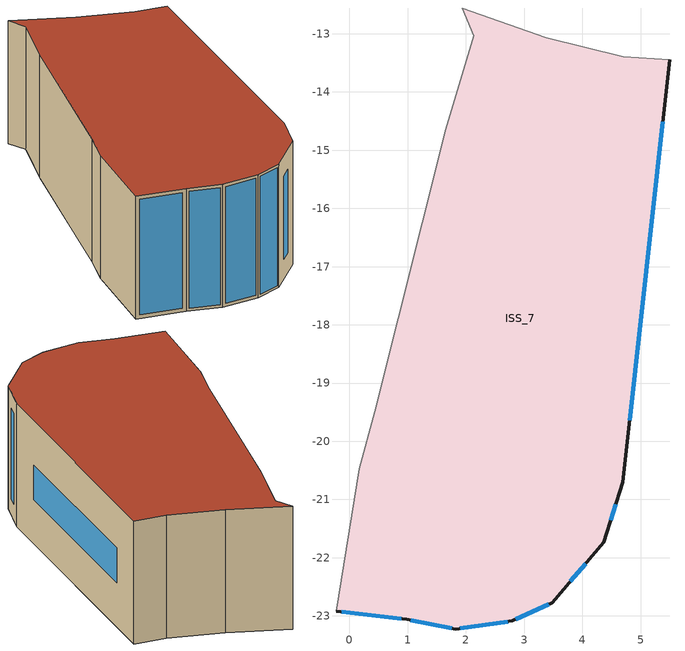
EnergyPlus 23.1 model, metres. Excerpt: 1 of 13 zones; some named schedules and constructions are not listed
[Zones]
ISS_7
 floor outside (90.1-2019 Nonresidential CZ 0 Exterior Floor (Mass)): -0.22,-22.92 0.16,-20.47 0.44,-19.49 1.65,-14.64 2.13,-13.04 1.93,-12.56 3.38,-13.07 4.71,-13.4 5.5,-13.44 4.7,-20.71 4.37,-21.73 3.48,-22.77 2.8,-23.09 1.83,-23.22 0.98,-23.06 z9
 wall outside (90.1-2019 Nonresidential CZ 0 Exterior Wall (Mass)): -0.22,-22.92 0.98,-23.06 1.83,-23.22 2.8,-23.09 3.48,-22.77 4.37,-21.73 4.7,-20.71 5.5,-13.44 z9:12
 wall to ISS_0 (Interior Partition (Mass)_FLIPPED): 5.5,-13.44 4.71,-13.4 3.38,-13.07 1.93,-12.56 2.13,-13.04 1.65,-14.64 0.44,-19.49 z9:12
 wall to ISS_11 (Interior Partition (Mass)): 0.44,-19.49 0.16,-20.47 -0.22,-22.92 z9:12
 window (90.1-2019 Nonresidential CZ 0 Glazing (Operable)): -0.13,-22.93 0.89,-23.05 z9.09:11.91; 1.05,-23.07 1.76,-23.21 z9.07:11.93; 1.9,-23.21 2.72,-23.1 z9.08:11.92; 2.85,-23.06 3.43,-22.8 z9.06:11.94; 3.8,-22.41 4.06,-22.1 z9.48:11.52; 4.49,-21.36 4.58,-21.08 z9.39:11.61; 4.81,-19.64 5.38,-14.51 z10.07:10.93
 roof outside (90.1-2019 Nonresidential CZ 0 Exterior Roof (Mass)): -0.22,-22.92 0.98,-23.06 1.83,-23.22 2.8,-23.09 3.48,-22.77 4.37,-21.73 4.7,-20.71 5.5,-13.44 4.71,-13.4 3.38,-13.07 1.93,-12.56 2.13,-13.04 1.65,-14.64 0.44,-19.49 0.16,-20.47 z12
[Schedule:Week:Daily]
CoolAvail_ISS_10_46: 112c67cb-92bf-435b-ae7b-1489d35ec978, 604badd7-400e-43fb-bd32-c34a42cb7ecd, 403f3a57-031d-411d-a35e-dd83f031fb06, 9fe8c835-75a3-47c4-8fd8-73a2e7829854, 1bd8f6d5-efdc-47d3-8767-3f77d1b1a966, c5cf582d-59e6-4231-a916-9f151ef5aff2, c0f120cf-fb1f-410e-a31c-d27ab80a34c5, 112c67cb-92bf-435b-ae7b-1489d35ec978, 112c67cb-92bf-435b-ae7b-1489d35ec978, 112c67cb-92bf-435b-ae7b-1489d35ec978, 112c67cb-92bf-435b-ae7b-1489d35ec978, 112c67cb-92bf-435b-ae7b-1489d35ec978
CoolAvail_ISS_10_47: 1b55bb03-ed1a-46cd-a726-b8643300a78f, ac87f1b8-a690-45cb-baaa-ac4409d26367, 6f1bff23-3d9b-4e3a-b3b2-22b0721e3ef4, f8be8b45-04d6-4e99-9c00-b5c0ca24a190, e5bc79c3-6e81-44bb-bf70-967e13f0bdad, 3218934a-0097-4794-a98d-c844a32a225b, fb536831-2a13-453a-abd2-06d308c2a27d, 1b55bb03-ed1a-46cd-a726-b8643300a78f, 1b55bb03-ed1a-46cd-a726-b8643300a78f, 1b55bb03-ed1a-46cd-a726-b8643300a78f, 1b55bb03-ed1a-46cd-a726-b8643300a78f, 1b55bb03-ed1a-46cd-a726-b8643300a78f
CoolAvail_ISS_10_48: b2925905-6abb-4c02-abba-91a726e9064c, 3f169990-f9ce-4dbb-84c6-894221037448, 32e76b73-f0bd-4490-b05c-b073849b9779, 613dd8b9-d0cb-4047-99e2-85bffd7cc064, d19892b5-b04d-401b-b5eb-d2cb441ee56a, 233604b9-45ae-4392-af2f-cba5c79e4975, 68e656c7-341f-4366-9bd7-30d77fa6db42, b2925905-6abb-4c02-abba-91a726e9064c, b2925905-6abb-4c02-abba-91a726e9064c, b2925905-6abb-4c02-abba-91a726e9064c, b2925905-6abb-4c02-abba-91a726e9064c, b2925905-6abb-4c02-abba-91a726e9064c
CoolAvail_ISS_10_49: 74552c46-30ab-4759-94e8-63e3d1f7accb, d6e55a8f-bc87-45cd-9c9f-cd70924e27a5, 021e1a17-10e8-4b2d-b519-0cf3192cc715, d254b795-3fdf-4f39-80ff-e140f63d290e, 1d480875-807e-48c1-9200-7516ebc32ad7, 64881aca-a996-45d7-b077-b1b3d227525a, 4489f36e-e3c6-4e4b-bd5f-265baaedea73, 74552c46-30ab-4759-94e8-63e3d1f7accb, 74552c46-30ab-4759-94e8-63e3d1f7accb, 74552c46-30ab-4759-94e8-63e3d1f7accb, 74552c46-30ab-4759-94e8-63e3d1f7accb, 74552c46-30ab-4759-94e8-63e3d1f7accb
CoolAvail_ISS_10_50: 471115d3-0f87-48e8-b825-fac5a6f35d6c, 8be4abe7-000c-42f9-aa1f-6b8a2ac92743, 158876e2-13fd-4787-95ae-b86d372af880, 2a169ae8-9acd-4529-9eee-55b8eb574f1b, ca860249-6253-49f4-b145-16789525877a, 31280550-7689-42ee-840a-ab6c0e466e40, 720e0b40-1fdb-4e75-af50-1b9984cfd1a4, 471115d3-0f87-48e8-b825-fac5a6f35d6c, 471115d3-0f87-48e8-b825-fac5a6f35d6c, 471115d3-0f87-48e8-b825-fac5a6f35d6c, 471115d3-0f87-48e8-b825-fac5a6f35d6c, 471115d3-0f87-48e8-b825-fac5a6f35d6c
CoolAvail_ISS_10_51: 59112f08-b127-4301-906f-b836840b287e, bb00959c-f919-4aed-8de9-f9c1df3630f8, de2802b0-cc67-4408-8fd1-7e9211b10048, d257d055-b112-40be-82b2-c4495abe85c7, ddf9be1b-2dac-4bf2-9cbc-7e794f62100c, 49d97e55-3071-46c9-941b-d634227f9f2a, cb1b3717-686f-4d32-bbe1-ea75913f93bd, 59112f08-b127-4301-906f-b836840b287e, 59112f08-b127-4301-906f-b836840b287e, 59112f08-b127-4301-906f-b836840b287e, 59112f08-b127-4301-906f-b836840b287e, 59112f08-b127-4301-906f-b836840b287e
CoolAvail_ISS_10_52: 78bfa29d-fe78-4bb4-9f64-e69e04f39406, 78bfa29d-fe78-4bb4-9f64-e69e04f39406, 78bfa29d-fe78-4bb4-9f64-e69e04f39406, 78bfa29d-fe78-4bb4-9f64-e69e04f39406, 78bfa29d-fe78-4bb4-9f64-e69e04f39406, 78bfa29d-fe78-4bb4-9f64-e69e04f39406, 78bfa29d-fe78-4bb4-9f64-e69e04f39406, 78bfa29d-fe78-4bb4-9f64-e69e04f39406, 78bfa29d-fe78-4bb4-9f64-e69e04f39406, 78bfa29d-fe78-4bb4-9f64-e69e04f39406, 78bfa29d-fe78-4bb4-9f64-e69e04f39406, 78bfa29d-fe78-4bb4-9f64-e69e04f39406
NatVentAvail_ISS_10_0: 347d55b7-038e-4562-bce8-456b87efe422, 9497c3f9-e4f3-4ae8-9b5e-6f440661514e, 02c75c42-13c4-4a81-95b2-7d0787e539a0, 1f5bb4e1-6097-4445-aa30-08b131c5a8f0, 6a036ade-b22a-40b1-a59a-fc9928e33420, cdcac5e7-2935-42b6-a401-44e7ff1a3379, bb2921c9-3083-47d7-adc0-0439cd541f1d, 347d55b7-038e-4562-bce8-456b87efe422, 347d55b7-038e-4562-bce8-456b87efe422, 347d55b7-038e-4562-bce8-456b87efe422, 347d55b7-038e-4562-bce8-456b87efe422, 347d55b7-038e-4562-bce8-456b87efe422
NatVentAvail_ISS_10_1: 31e6458c-07ac-4517-9220-31c48d09a3b9, 808b53e7-b6eb-416f-b75c-5a60ae408371, 2a0bdd91-2ab7-455f-9d66-9f0dcc569485, 2f2a32ef-c756-4c4e-acc4-de23138b763c, 3d5812fc-4e48-4f03-85a1-51b9f05794ff, eed53eab-8b4b-4f1c-9231-a5dca8a631a8, 1a875456-26a8-41d9-bcb1-23a2e93c5b05, 31e6458c-07ac-4517-9220-31c48d09a3b9, 31e6458c-07ac-4517-9220-31c48d09a3b9, 31e6458c-07ac-4517-9220-31c48d09a3b9, 31e6458c-07ac-4517-9220-31c48d09a3b9, 31e6458c-07ac-4517-9220-31c48d09a3b9
NatVentAvail_ISS_10_2: 84ae7651-f4de-44b9-9899-2582cbdb995d, 495f6a35-d38b-4195-8a37-4b40f724b044, 3d5812fc-4e48-4f03-85a1-51b9f05794ff, a0e33699-6675-4571-9d88-4c12ba26899f, 9497c3f9-e4f3-4ae8-9b5e-6f440661514e, efa8682e-43cf-4f3c-b0e6-29221eeec237, 5867c58b-4625-41f3-b584-9ebb24ec32a8, 84ae7651-f4de-44b9-9899-2582cbdb995d, 84ae7651-f4de-44b9-9899-2582cbdb995d, 84ae7651-f4de-44b9-9899-2582cbdb995d, 84ae7651-f4de-44b9-9899-2582cbdb995d, 84ae7651-f4de-44b9-9899-2582cbdb995d
NatVentAvail_ISS_10_3: a818ccd2-c854-43d0-9f66-eb4bd9638d8e, 6e76de09-a941-4bd2-b96f-27ccec68bb94, fe6c31c8-0dda-4b75-81b7-5c1efcddb083, dda988eb-bae8-4d63-86a5-b6c0bda95034, 7a904727-3a56-424e-8116-60c6ad07f1dc, 347d55b7-038e-4562-bce8-456b87efe422, dd8d3e53-b593-4d87-9bc4-be4af5198a33, a818ccd2-c854-43d0-9f66-eb4bd9638d8e, a818ccd2-c854-43d0-9f66-eb4bd9638d8e, a818ccd2-c854-43d0-9f66-eb4bd9638d8e, a818ccd2-c854-43d0-9f66-eb4bd9638d8e, a818ccd2-c854-43d0-9f66-eb4bd9638d8e
NatVentAvail_ISS_10_4: 0c759d3e-a654-4724-93b5-70c13bc12d1d, 021d0772-810e-4e4b-8f2a-a1619a49f355, e0df6127-968f-45f9-8c87-5caeb0cafc55, bfaec549-311d-4496-abb4-5617f4cc1a59, 4980f9f0-cd16-43dd-8c59-504c34da3416, b817c66c-6d6a-45e4-a55e-97319d023a8b, 021d0772-810e-4e4b-8f2a-a1619a49f355, 0c759d3e-a654-4724-93b5-70c13bc12d1d, 0c759d3e-a654-4724-93b5-70c13bc12d1d, 0c759d3e-a654-4724-93b5-70c13bc12d1d, 0c759d3e-a654-4724-93b5-70c13bc12d1d, 0c759d3e-a654-4724-93b5-70c13bc12d1d
NatVentAvail_ISS_10_5: dea2bbc8-2288-40d1-a2d5-a177ac33657e, dc8b5669-3ebe-45cf-9e0a-796c1a786df0, b135f7d7-2b4b-4e37-bfe0-58334846911b, 2333cbfa-4dd2-4999-97ab-03a3268194e9, 5707c89a-2f09-4238-a486-8c2d0057f9b6, 9dfa8010-5864-48b9-aace-82d37f85b587, d58aaad8-7cbd-4782-a375-7b6575282f05, dea2bbc8-2288-40d1-a2d5-a177ac33657e, dea2bbc8-2288-40d1-a2d5-a177ac33657e, dea2bbc8-2288-40d1-a2d5-a177ac33657e, dea2bbc8-2288-40d1-a2d5-a177ac33657e, dea2bbc8-2288-40d1-a2d5-a177ac33657e
NatVentAvail_ISS_10_6: 1d8e266b-bb19-4368-9dd6-c44a9e71e150, f8c5082e-a237-4130-a017-d6e29cf6c566, cd7e5bb2-f1bc-4af8-801a-55bbcf77cb89, 1aaf95b1-6b11-4f20-b636-f8c9cd44f9f6, 49ae3206-3ec9-4832-a4c2-0d7b4eac3c65, b8ffa932-6720-4a41-9c80-de49e67e423e, a86efa0d-8891-41c0-89a9-eb536844657b, 1d8e266b-bb19-4368-9dd6-c44a9e71e150, 1d8e266b-bb19-4368-9dd6-c44a9e71e150, 1d8e266b-bb19-4368-9dd6-c44a9e71e150, 1d8e266b-bb19-4368-9dd6-c44a9e71e150, 1d8e266b-bb19-4368-9dd6-c44a9e71e150
NatVentAvail_ISS_10_7: 2b8a7710-590c-4735-8937-afae2f743f59, 926fce72-2cba-4f06-8e61-ee34aca217cf, 30858728-6386-4b68-892c-7b175f19578c, e7437833-518d-486e-8f46-e43f1733b808, 54c7a7a4-bd24-4fff-9f99-4840ac86f206, 00c50d44-a893-462e-adc5-a616422e0ef9, 0575a820-2eae-4c1c-bbd0-3531ec3c33dc, 2b8a7710-590c-4735-8937-afae2f743f59, 2b8a7710-590c-4735-8937-afae2f743f59, 2b8a7710-590c-4735-8937-afae2f743f59, 2b8a7710-590c-4735-8937-afae2f743f59, 2b8a7710-590c-4735-8937-afae2f743f59
NatVentAvail_ISS_10_8: 9d74e3d4-a9a9-48a3-84d8-704d79f904d0, 8089f7d0-f13f-46e6-a13c-d41517ad9383, 20437749-1463-4af0-aa40-cb234d343798, 9015eb93-7869-414a-ae01-0db2bcecc531, dec17c5b-4049-43e1-9a90-a723a8944471, 2026730f-dd33-4f01-8a14-8376efc71115, 47c5d768-7b4a-48a1-808d-429495cd01bc, 9d74e3d4-a9a9-48a3-84d8-704d79f904d0, 9d74e3d4-a9a9-48a3-84d8-704d79f904d0, 9d74e3d4-a9a9-48a3-84d8-704d79f904d0, 9d74e3d4-a9a9-48a3-84d8-704d79f904d0, 9d74e3d4-a9a9-48a3-84d8-704d79f904d0
NatVentAvail_ISS_10_9: 0eb51b7f-a4f0-4607-9c4d-6b9d2864478f, 6ae1809d-5a85-45a9-857c-42673be4954a, 47c5d768-7b4a-48a1-808d-429495cd01bc, 77480b0d-aeae-478d-a96b-37a4d4199b45, 9eba3db1-355f-42c7-9c13-37b01b408a15, f0b2b9be-24b4-4280-986e-e782a73990e1, 47cff60b-bd3d-4ae0-ad14-3ebb443ef9d5, 0eb51b7f-a4f0-4607-9c4d-6b9d2864478f, 0eb51b7f-a4f0-4607-9c4d-6b9d2864478f, 0eb51b7f-a4f0-4607-9c4d-6b9d2864478f, 0eb51b7f-a4f0-4607-9c4d-6b9d2864478f, 0eb51b7f-a4f0-4607-9c4d-6b9d2864478f
NatVentAvail_ISS_10_10: 9912cebe-4070-46c5-aca3-2e11fc6e50f9, 47c5d768-7b4a-48a1-808d-429495cd01bc, c53c6bee-c25f-4ac5-96c2-53c2e5ef0bc5, 24660c3e-e053-4e0b-a3a2-e134f5c7cfdc, 553eecc1-0424-4e8a-b2f8-0fe1840c3f1f, c3c61266-f6da-4284-9b9b-1aae67e0f11b, bf46ae58-0cb1-40f5-b615-3cb060d1ccae, 9912cebe-4070-46c5-aca3-2e11fc6e50f9, 9912cebe-4070-46c5-aca3-2e11fc6e50f9, 9912cebe-4070-46c5-aca3-2e11fc6e50f9, 9912cebe-4070-46c5-aca3-2e11fc6e50f9, 9912cebe-4070-46c5-aca3-2e11fc6e50f9
NatVentAvail_ISS_10_11: 47c5d768-7b4a-48a1-808d-429495cd01bc, f7772115-8a17-4abc-aca6-0985ffa1d231, b4131f45-e422-40ec-b2a9-956249e4f700, 338b2587-ee57-4e5b-acb7-2cda7bef30c7, 30954edf-17c5-43a4-9fbb-cfd349146233, fe036796-60d1-4e3b-a834-0a3b108878d4, 5508df6a-9fa0-4c98-a0a9-b120a6e6ca85, 47c5d768-7b4a-48a1-808d-429495cd01bc, 47c5d768-7b4a-48a1-808d-429495cd01bc, 47c5d768-7b4a-48a1-808d-429495cd01bc, 47c5d768-7b4a-48a1-808d-429495cd01bc, 47c5d768-7b4a-48a1-808d-429495cd01bc
NatVentAvail_ISS_10_12: 9e4de668-5c0b-4b18-9f84-43340eb7de64, 3fc7e13c-ba9b-4abf-ad62-5d9c6ae2b19f, 69fd0356-41ca-4566-a63a-875f57287f07, 0f72afe0-3d0d-43cd-bc86-6d366968bbdb, f0756c80-633d-445f-9ada-2880c47accb9, 58a8699a-92a3-475c-a43f-aee051d475cb, a5c75578-db00-4035-a6bd-12d8859ee814, 9e4de668-5c0b-4b18-9f84-43340eb7de64, 9e4de668-5c0b-4b18-9f84-43340eb7de64, 9e4de668-5c0b-4b18-9f84-43340eb7de64, 9e4de668-5c0b-4b18-9f84-43340eb7de64, 9e4de668-5c0b-4b18-9f84-43340eb7de64
NatVentAvail_ISS_10_13: 5668b15e-3178-4749-bdce-f16cad26c077, 43f57ed7-353c-49a5-95b1-fadbab51cf42, 9c120ee9-6e99-46a1-92c9-47147dbc7031, b718a5fb-b2a5-4edc-9616-2dbcbbb84562, 153a99d2-cb69-4770-80c4-b636431e560e, 7b7c670e-dffa-4387-a918-eb8090e016c5, 4ba70f92-26a1-4e22-ae9b-21b3a8cbfbc0, 5668b15e-3178-4749-bdce-f16cad26c077, 5668b15e-3178-4749-bdce-f16cad26c077, 5668b15e-3178-4749-bdce-f16cad26c077, 5668b15e-3178-4749-bdce-f16cad26c077, 5668b15e-3178-4749-bdce-f16cad26c077
NatVentAvail_ISS_10_14: 88ea5642-9558-4173-b52e-b72fd2a468fe, 7b0d70b4-6d3a-40d1-8645-cbeeba61a406, 91a15d1b-25b0-426a-999b-bde4fc834830, 8c6a5d82-2695-4c12-a2d9-937649744301, 5bb90e3b-6f0c-4724-a28a-9f01b1babb02, 70ed6a4c-85b4-46e2-b93d-c81f16dce1f6, 867d212e-9d6f-4428-ab79-ae34f15dca9c, 88ea5642-9558-4173-b52e-b72fd2a468fe, 88ea5642-9558-4173-b52e-b72fd2a468fe, 88ea5642-9558-4173-b52e-b72fd2a468fe, 88ea5642-9558-4173-b52e-b72fd2a468fe, 88ea5642-9558-4173-b52e-b72fd2a468fe
NatVentAvail_ISS_10_15: b7af9413-87d1-46bc-b3f9-c667b2052c9e, 269739aa-2d40-4877-9c61-5931b6ada25a, 7b914f22-7571-4aa1-ad53-4029426c74f7, 158876e2-13fd-4787-95ae-b86d372af880, 8e09e956-a7c9-41fd-ae93-b76491330efa, ad12a31f-083f-4236-bb79-d1e0870e19c1, 36a0acb6-d152-45fe-87a6-d6e7103a6972, b7af9413-87d1-46bc-b3f9-c667b2052c9e, b7af9413-87d1-46bc-b3f9-c667b2052c9e, b7af9413-87d1-46bc-b3f9-c667b2052c9e, b7af9413-87d1-46bc-b3f9-c667b2052c9e, b7af9413-87d1-46bc-b3f9-c667b2052c9e
NatVentAvail_ISS_10_16: cf3db2ff-82b6-488a-930d-133dbca2a297, d93b1293-4c19-4e22-a9a3-3eac806f7c1d, ac425b5f-9c42-4b8b-a498-5879e9bbcc94, a25a4507-8ff0-4e3c-92b1-267f2caeeb71, 5383cc17-6933-44ea-a498-ab2884f15de2, 9bfe174b-c2ed-4b65-a708-190e6d7b11fb, 4fd26251-b100-4953-a9ab-f1e24601d18a, cf3db2ff-82b6-488a-930d-133dbca2a297, cf3db2ff-82b6-488a-930d-133dbca2a297, cf3db2ff-82b6-488a-930d-133dbca2a297, cf3db2ff-82b6-488a-930d-133dbca2a297, cf3db2ff-82b6-488a-930d-133dbca2a297
NatVentAvail_ISS_10_17: f9e61ab1-7728-4d9d-8fe1-b24739b5c8d6, 813cbcb4-7a41-4a84-aec9-93c30a024dbd, 1a5d8876-3cc7-41a9-ba43-12e516d83989, 647e0f2c-778a-4d61-86bf-7f667cec723d, 2aae2edc-2d57-4e3d-973a-0211336ac020, 8d9c377b-d2ea-40e4-b66c-fc3d273aebea, cd556942-927f-4c86-bcef-3c459adf4f8e, f9e61ab1-7728-4d9d-8fe1-b24739b5c8d6, f9e61ab1-7728-4d9d-8fe1-b24739b5c8d6, f9e61ab1-7728-4d9d-8fe1-b24739b5c8d6, f9e61ab1-7728-4d9d-8fe1-b24739b5c8d6, f9e61ab1-7728-4d9d-8fe1-b24739b5c8d6
NatVentAvail_ISS_10_18: b58c5377-15d9-410f-a4cc-43822df6d4e0, 9e2eb322-e243-4a27-926a-d4e3defd8a08, 788a1496-81b9-4997-b196-09e885b656f9, b58c5377-15d9-410f-a4cc-43822df6d4e0, 6d0910fa-c984-4a92-8021-bbf9d67b93f9, a471a66b-f89d-442f-a9a8-48da8b7d5403, febc458f-bbc7-462c-85b9-881f4c73ab04, b58c5377-15d9-410f-a4cc-43822df6d4e0, b58c5377-15d9-410f-a4cc-43822df6d4e0, b58c5377-15d9-410f-a4cc-43822df6d4e0, b58c5377-15d9-410f-a4cc-43822df6d4e0, b58c5377-15d9-410f-a4cc-43822df6d4e0
NatVentAvail_ISS_10_19: a7a8551e-96d3-4fd6-bb0b-fe4ca2dd1986, f8c08b89-5adf-4e28-9409-8752b177d4a8, 524d0afd-2120-4997-92f0-2e86d4c74bf0, 94648f1a-2b8a-4c93-b626-513551805e1d, b85dd538-4fec-4d5e-8158-b1e68b90bbd8, 5b19d2b6-01c4-4e15-9780-7f20e980e38a, dd98143e-ec58-487d-9c8f-1bedbff18c8e, a7a8551e-96d3-4fd6-bb0b-fe4ca2dd1986, a7a8551e-96d3-4fd6-bb0b-fe4ca2dd1986, a7a8551e-96d3-4fd6-bb0b-fe4ca2dd1986, a7a8551e-96d3-4fd6-bb0b-fe4ca2dd1986, a7a8551e-96d3-4fd6-bb0b-fe4ca2dd1986
NatVentAvail_ISS_10_20: 556129f5-a8ab-42ab-bdec-427f6167c670, 2543d355-49e0-4e07-832c-9d94369e5f03, a7a8551e-96d3-4fd6-bb0b-fe4ca2dd1986, 707ad967-478c-4ac9-9f56-108cb743e184, ad2f890c-0a1c-4631-8b94-ab923c3a1fde, e09d4d53-ced4-452a-92ef-7031bfb63e31, 31eafc2d-287a-4af1-b968-868b65c6cfae, 556129f5-a8ab-42ab-bdec-427f6167c670, 556129f5-a8ab-42ab-bdec-427f6167c670, 556129f5-a8ab-42ab-bdec-427f6167c670, 556129f5-a8ab-42ab-bdec-427f6167c670, 556129f5-a8ab-42ab-bdec-427f6167c670
NatVentAvail_ISS_10_21: 0210ffe0-c8c5-4704-a17c-30f6b7ba5182, dc8b5669-3ebe-45cf-9e0a-796c1a786df0, 2e876ef0-6b14-469b-8aab-6b2f59b3159e, 99ba14a1-6c44-4f38-ba13-93252c98763a, 6cac600a-08a1-4369-bc47-e97c0b606d06, 49e001ed-d1c6-436c-bd0c-6ae12f544230, 33232d81-95e6-426a-8847-5e719ea95db1, 0210ffe0-c8c5-4704-a17c-30f6b7ba5182, 0210ffe0-c8c5-4704-a17c-30f6b7ba5182, 0210ffe0-c8c5-4704-a17c-30f6b7ba5182, 0210ffe0-c8c5-4704-a17c-30f6b7ba5182, 0210ffe0-c8c5-4704-a17c-30f6b7ba5182
NatVentAvail_ISS_10_22: 1bd8f6d5-efdc-47d3-8767-3f77d1b1a966, 998d96e1-0d67-4c43-8d66-3cf94210b12a, ff997f24-f6a6-43dc-ac3a-8c8fbd2ec0f4, cb262533-cb30-4446-bc1c-c7c292bc447b, ff731b20-b5fb-4160-a318-e8e97e32bd46, 112c67cb-92bf-435b-ae7b-1489d35ec978, 2bf5643d-2712-495e-b11b-f71902a6beb9, 1bd8f6d5-efdc-47d3-8767-3f77d1b1a966, 1bd8f6d5-efdc-47d3-8767-3f77d1b1a966, 1bd8f6d5-efdc-47d3-8767-3f77d1b1a966, 1bd8f6d5-efdc-47d3-8767-3f77d1b1a966, 1bd8f6d5-efdc-47d3-8767-3f77d1b1a966
NatVentAvail_ISS_10_23: 2ea1310e-d988-40e8-921b-6f63c6c66c5d, 2098abeb-3ad9-48cc-8fa9-fe43be57d8ea, ecac4bea-a4ab-4ca8-b15a-d21bf3634e23, 42f69e0f-da8f-401e-a904-95fe2d631b8b, 0fd5cf7c-50d3-4cef-a79c-1a673837e4a7, fda086fc-4683-4251-a165-0c31756bfeb3, 79ede57d-2ea5-4b6c-a09a-282900601d10, 2ea1310e-d988-40e8-921b-6f63c6c66c5d, 2ea1310e-d988-40e8-921b-6f63c6c66c5d, 2ea1310e-d988-40e8-921b-6f63c6c66c5d, 2ea1310e-d988-40e8-921b-6f63c6c66c5d, 2ea1310e-d988-40e8-921b-6f63c6c66c5d
NatVentAvail_ISS_10_24: ca33ea72-290d-466f-a10d-04f5078d5459, 80ac7100-fecc-432b-b8d8-0aef27925792, 0912e7bf-7941-4e81-81b9-3fe24044cb67, d3ac68ac-e5e1-41af-bbe9-eeafd04eb16f, 9366b974-fd66-436a-86a6-3dff316a52ed, 13d55ff6-3126-4d7e-a0b5-9d8af0269879, f26b9bc5-ebc0-49e0-b6f6-a9aecd680394, ca33ea72-290d-466f-a10d-04f5078d5459, ca33ea72-290d-466f-a10d-04f5078d5459, ca33ea72-290d-466f-a10d-04f5078d5459, ca33ea72-290d-466f-a10d-04f5078d5459, ca33ea72-290d-466f-a10d-04f5078d5459
NatVentAvail_ISS_10_25: 5e0caf0a-0975-4095-aeee-5177679fc916, ef3acc4a-62a7-4368-b11b-0bc0ee34e112, 768736c6-1e3d-478b-935d-de285d9124b7, a7131d28-bfe0-4a79-ba31-4b6647055931, 0b9b0190-0d32-4286-8001-29d5007821be, 1e2a233d-4ecc-4662-8356-21ca5b01d4a7, ed222975-a6bd-4094-8680-d0088485bc24, 5e0caf0a-0975-4095-aeee-5177679fc916, 5e0caf0a-0975-4095-aeee-5177679fc916, 5e0caf0a-0975-4095-aeee-5177679fc916, 5e0caf0a-0975-4095-aeee-5177679fc916, 5e0caf0a-0975-4095-aeee-5177679fc916
NatVentAvail_ISS_10_26: a0b2a994-346e-4f55-a40b-16c7d419b6a2, 93805fc4-68be-4367-b3d0-b1b0e915321a, 5b29b277-6946-4da2-9128-33dfe5b4a573, d8981ea7-3b19-4a0d-892a-4c63977dc961, 0f82b64c-7dc7-406a-8c1e-aa47caf37df0, e373829c-525b-4fac-a1b1-a8f08a7194f4, 21a982b9-085a-47cf-8ea2-cb4a41862746, a0b2a994-346e-4f55-a40b-16c7d419b6a2, a0b2a994-346e-4f55-a40b-16c7d419b6a2, a0b2a994-346e-4f55-a40b-16c7d419b6a2, a0b2a994-346e-4f55-a40b-16c7d419b6a2, a0b2a994-346e-4f55-a40b-16c7d419b6a2
NatVentAvail_ISS_10_27: 80324efd-f152-46ce-8575-1a18cefcb39a, 814fabf4-0522-4fe9-8f4f-1de8b595f9f5, d29c8621-b3bd-4f5f-961a-eec346ff4369, a817186f-8b5f-4d80-8c05-1cb199520749, 2dd3d1b6-e47b-47d8-8fa7-20257f54925f, b9bdd769-4ede-4986-a14d-4a501dff3d8b, 26786c90-2d85-41bd-bb4a-5ca09446c117, 80324efd-f152-46ce-8575-1a18cefcb39a, 80324efd-f152-46ce-8575-1a18cefcb39a, 80324efd-f152-46ce-8575-1a18cefcb39a, 80324efd-f152-46ce-8575-1a18cefcb39a, 80324efd-f152-46ce-8575-1a18cefcb39a
NatVentAvail_ISS_10_28: afddefd6-28d4-442d-ad49-25f7afed06cb, 11ce3725-ac08-45b4-8d15-dba4ddbf81b5, 5c9ea6a9-4a28-445d-8b68-fd476ea83ca3, bbbf1602-9477-4e5e-9481-cd1d7e6d0c49, 647e0f2c-778a-4d61-86bf-7f667cec723d, 7e8d2272-57f1-4e50-bfe5-2ae03f082589, 0210ffe0-c8c5-4704-a17c-30f6b7ba5182, afddefd6-28d4-442d-ad49-25f7afed06cb, afddefd6-28d4-442d-ad49-25f7afed06cb, afddefd6-28d4-442d-ad49-25f7afed06cb, afddefd6-28d4-442d-ad49-25f7afed06cb, afddefd6-28d4-442d-ad49-25f7afed06cb
NatVentAvail_ISS_10_29: 9743d7e3-5405-4d04-9865-b119cb90919b, 491b088b-98a8-4ca1-afb7-5d421815d782, ed3e7bd5-1fa8-481b-8e43-0912eb1fffae, 5533be66-3b4f-405b-b799-99f8e34f8cb0, 647e0f2c-778a-4d61-86bf-7f667cec723d, 647e0f2c-778a-4d61-86bf-7f667cec723d, 86fec154-2770-4333-869b-bb2f9d25b5ef, 9743d7e3-5405-4d04-9865-b119cb90919b, 9743d7e3-5405-4d04-9865-b119cb90919b, 9743d7e3-5405-4d04-9865-b119cb90919b, 9743d7e3-5405-4d04-9865-b119cb90919b, 9743d7e3-5405-4d04-9865-b119cb90919b
NatVentAvail_ISS_10_30: 61e7fb13-a446-4ec6-a607-a4a6cd2284d3, 47c5d768-7b4a-48a1-808d-429495cd01bc, da508a49-ad8b-4e53-b9b2-d0164f52c373, dcf350dc-4f7b-4b5e-b1b8-92644482046e, ee0a353c-06c1-410a-9095-8f6744b1c2f1, 93529c20-7374-44df-b5d5-3c3c54298201, ccaff583-bd9d-4d07-a1ac-620ebebbb31c, 61e7fb13-a446-4ec6-a607-a4a6cd2284d3, 61e7fb13-a446-4ec6-a607-a4a6cd2284d3, 61e7fb13-a446-4ec6-a607-a4a6cd2284d3, 61e7fb13-a446-4ec6-a607-a4a6cd2284d3, 61e7fb13-a446-4ec6-a607-a4a6cd2284d3
NatVentAvail_ISS_10_31: 82c106dd-bc00-4fce-8a04-eb4dc76f4f9c, 707ad967-478c-4ac9-9f56-108cb743e184, ed3e7bd5-1fa8-481b-8e43-0912eb1fffae, bbd0b068-26ff-4e4f-a8c0-b57341ff118f, 22fa6a63-464b-4f2c-a65c-d87b5fc7b7d2, 599195e0-ed3c-47ca-9420-8eb2dc85b173, 45bf7535-998e-43fd-8738-e1cb52290b51, 82c106dd-bc00-4fce-8a04-eb4dc76f4f9c, 82c106dd-bc00-4fce-8a04-eb4dc76f4f9c, 82c106dd-bc00-4fce-8a04-eb4dc76f4f9c, 82c106dd-bc00-4fce-8a04-eb4dc76f4f9c, 82c106dd-bc00-4fce-8a04-eb4dc76f4f9c
NatVentAvail_ISS_10_32: cabfadc2-6953-45da-a61a-3c777a358487, 6c62541d-0fa1-4a40-aa60-21a33239d522, 010681ba-3f35-4375-ab69-e478d26ef3a8, f4995040-d87e-4d6b-8b10-33307671ceab, 40516d12-9d9c-490d-bfd0-43ec75ffd147, f0ca66fc-98c0-45fc-b267-2071b25404df, 912a42c6-4e4a-4a4a-86b4-7e837848d989, cabfadc2-6953-45da-a61a-3c777a358487, cabfadc2-6953-45da-a61a-3c777a358487, cabfadc2-6953-45da-a61a-3c777a358487, cabfadc2-6953-45da-a61a-3c777a358487, cabfadc2-6953-45da-a61a-3c777a358487
NatVentAvail_ISS_10_33: dc0ba347-f5a3-4e9a-83c0-c83cc8bc54ae, ecea5fd7-fd1b-406f-aead-827340311a92, 2e9cac2a-bf76-4c29-afb8-0580842f94bd, 8ddd8f98-3bd6-4dbb-9028-2ad25883ccd4, 3e242ed7-cd6c-40cd-b18f-d34fd88d666a, 2e876ef0-6b14-469b-8aab-6b2f59b3159e, a575a69e-0300-4b39-b79f-9cb5c69989e1, dc0ba347-f5a3-4e9a-83c0-c83cc8bc54ae, dc0ba347-f5a3-4e9a-83c0-c83cc8bc54ae, dc0ba347-f5a3-4e9a-83c0-c83cc8bc54ae, dc0ba347-f5a3-4e9a-83c0-c83cc8bc54ae, dc0ba347-f5a3-4e9a-83c0-c83cc8bc54ae
NatVentAvail_ISS_10_34: c71735a8-d2ba-4572-830a-0894734640e5, 15a84b72-439d-4805-ac4c-ff4de479cb51, 99714c36-b1d6-4269-a341-3a8989bea4df, 2fba47ff-7b53-40d4-9c31-7281f1302855, 3bb729e9-ca62-4469-8274-3f21b47b349f, 8c979c6f-6f2c-4314-9f72-cd5781efeae1, c2eda44f-94bb-4372-852e-6bef2cd02afb, c71735a8-d2ba-4572-830a-0894734640e5, c71735a8-d2ba-4572-830a-0894734640e5, c71735a8-d2ba-4572-830a-0894734640e5, c71735a8-d2ba-4572-830a-0894734640e5, c71735a8-d2ba-4572-830a-0894734640e5
NatVentAvail_ISS_10_35: cb2e8875-93ba-420c-9320-8b74680c8990, e062ad48-5426-41dd-bf23-2009f85f336c, 31e6458c-07ac-4517-9220-31c48d09a3b9, 9b7d131e-3186-449e-8b52-dd4789ce3bba, a86efa0d-8891-41c0-89a9-eb536844657b, 035549cb-7cd7-4bfe-8bc9-e49292565a0c, bd6db147-fc37-4205-9b11-5b6f46a8a82d, cb2e8875-93ba-420c-9320-8b74680c8990, cb2e8875-93ba-420c-9320-8b74680c8990, cb2e8875-93ba-420c-9320-8b74680c8990, cb2e8875-93ba-420c-9320-8b74680c8990, cb2e8875-93ba-420c-9320-8b74680c8990
NatVentAvail_ISS_10_36: 14957d78-7096-4cd0-847d-719851f1f9cb, 556129f5-a8ab-42ab-bdec-427f6167c670, acefeeb5-6950-4d29-9a31-038535040565, c95166c3-0df7-4854-af66-5e402a93c156, f497b814-0ae1-4cd8-a428-8543eff9f638, e9c6165c-14cd-4937-a8e7-b565664e8b78, 768736c6-1e3d-478b-935d-de285d9124b7, 14957d78-7096-4cd0-847d-719851f1f9cb, 14957d78-7096-4cd0-847d-719851f1f9cb, 14957d78-7096-4cd0-847d-719851f1f9cb, 14957d78-7096-4cd0-847d-719851f1f9cb, 14957d78-7096-4cd0-847d-719851f1f9cb
NatVentAvail_ISS_10_37: 647e0f2c-778a-4d61-86bf-7f667cec723d, 3f10379c-0093-4767-992c-fd07ff15a921, a515830e-e99d-4f80-8d2d-bceac72bcc96, 708f4b1b-d897-4e40-ba31-5dcf786ec232, 88f0f781-2095-4cab-811f-fcbeafe84bf1, 9497c3f9-e4f3-4ae8-9b5e-6f440661514e, f0d131bc-7259-480b-abc7-8669a17035a5, 647e0f2c-778a-4d61-86bf-7f667cec723d, 647e0f2c-778a-4d61-86bf-7f667cec723d, 647e0f2c-778a-4d61-86bf-7f667cec723d, 647e0f2c-778a-4d61-86bf-7f667cec723d, 647e0f2c-778a-4d61-86bf-7f667cec723d
NatVentAvail_ISS_10_38: 38160a7b-cedf-439a-8059-5cf7941b4912, 03ce9e7a-65d5-46a4-8d63-0140e1345a37, 14957d78-7096-4cd0-847d-719851f1f9cb, cfbf5411-beb3-41e1-9a23-aa0ca608badd, 8dcef693-7ac2-4f5f-997f-bc84f486b6a7, 7eab9e2b-be06-4916-a95d-86be924a48ab, 54e0b8a6-a6b6-4136-87a9-f83568c42000, 38160a7b-cedf-439a-8059-5cf7941b4912, 38160a7b-cedf-439a-8059-5cf7941b4912, 38160a7b-cedf-439a-8059-5cf7941b4912, 38160a7b-cedf-439a-8059-5cf7941b4912, 38160a7b-cedf-439a-8059-5cf7941b4912
NatVentAvail_ISS_10_39: 42116582-086e-478e-a545-e69779dd8a52, 9d288bcf-82ae-4146-9808-df23f250a1dc, d05bd24d-796b-48bf-8bc5-fa42b119640c, 892ca305-55de-4dc0-af6a-51d8376fde55, 7994c865-9a9e-42bf-96af-63adb22c49f4, dce1a1f0-0f4f-47f8-879e-e82bf6481323, 647e0f2c-778a-4d61-86bf-7f667cec723d, 42116582-086e-478e-a545-e69779dd8a52, 42116582-086e-478e-a545-e69779dd8a52, 42116582-086e-478e-a545-e69779dd8a52, 42116582-086e-478e-a545-e69779dd8a52, 42116582-086e-478e-a545-e69779dd8a52
NatVentAvail_ISS_10_40: 5533be66-3b4f-405b-b799-99f8e34f8cb0, 62544955-a936-482c-906c-381c0f763359, 7b40fb9b-38a4-4381-aacb-8ca0e517f460, 6cff4513-23d9-4409-9f82-67d1129c049c, af7cea50-2548-4713-ade1-bb5f1317633d, a6147425-efa8-4ccf-b728-ea99352bfbcc, d3442ac6-991d-4841-938f-e4596bd3233e, 5533be66-3b4f-405b-b799-99f8e34f8cb0, 5533be66-3b4f-405b-b799-99f8e34f8cb0, 5533be66-3b4f-405b-b799-99f8e34f8cb0, 5533be66-3b4f-405b-b799-99f8e34f8cb0, 5533be66-3b4f-405b-b799-99f8e34f8cb0
NatVentAvail_ISS_10_41: 59d3c64f-cbeb-49ec-8387-58f3f2b90f9d, 66007fb2-c5ae-419e-81cc-261699452ae2, 7d14298f-0906-4f3e-9f36-b6a99c817ed8, bd011661-e40d-459e-81a3-81152da9ae29, a116ffe2-3308-46ed-a124-2af9f3d2e74a, db9fa88f-338c-411f-a84f-49e209720758, 803f9708-a926-4751-926f-f16e332721b0, 59d3c64f-cbeb-49ec-8387-58f3f2b90f9d, 59d3c64f-cbeb-49ec-8387-58f3f2b90f9d, 59d3c64f-cbeb-49ec-8387-58f3f2b90f9d, 59d3c64f-cbeb-49ec-8387-58f3f2b90f9d, 59d3c64f-cbeb-49ec-8387-58f3f2b90f9d
NatVentAvail_ISS_10_42: 2808f7b0-1c0f-4144-87d4-a76f10fee8d9, e3fb42f2-a6d4-4862-bf0f-71ab0796680f, 0818dc65-244d-4940-a860-a19bc4301a4e, 2a278de2-dc39-4bd9-9e82-1f718675efa6, b7428224-98b5-45bc-b742-e868bdf63f7d, ffb6534b-00db-462c-8b74-2842105eb40f, fecb7d50-88e2-4d1a-af6c-68455751857f, 2808f7b0-1c0f-4144-87d4-a76f10fee8d9, 2808f7b0-1c0f-4144-87d4-a76f10fee8d9, 2808f7b0-1c0f-4144-87d4-a76f10fee8d9, 2808f7b0-1c0f-4144-87d4-a76f10fee8d9, 2808f7b0-1c0f-4144-87d4-a76f10fee8d9
NatVentAvail_ISS_10_43: 9dc253b0-e231-4f2b-9ea7-828fee2c37e4, fa0bea73-c2e6-45e3-96d8-af98ac851d88, 9be23fc3-474e-46e7-80ab-479dcdd7b12c, 454bf78a-b83d-4394-8a58-09a865dced9e, b4d43366-15f9-4acc-a29f-34d4b033d256, 4871399f-b61b-4905-af7a-bcd03d8ceefa, 763d6eef-4fd2-4aa6-889b-548632fdfbdf, 9dc253b0-e231-4f2b-9ea7-828fee2c37e4, 9dc253b0-e231-4f2b-9ea7-828fee2c37e4, 9dc253b0-e231-4f2b-9ea7-828fee2c37e4, 9dc253b0-e231-4f2b-9ea7-828fee2c37e4, 9dc253b0-e231-4f2b-9ea7-828fee2c37e4
NatVentAvail_ISS_10_44: 0f435dd7-9992-4b1e-916b-d8ab013a0a25, af6d4643-a23d-428c-a926-324cae536613, 4a1d064e-6624-471d-9067-2aa29d2c6981, 5bd9e082-df74-473f-bff6-e8c21f54018f, 7245a75b-724e-4f00-8039-c1458dfc5d4f, 7cd69c54-cd54-49da-b36e-df01f1c90000, 5bc4788b-fd45-4e6f-9cfe-d2f56625bb94, 0f435dd7-9992-4b1e-916b-d8ab013a0a25, 0f435dd7-9992-4b1e-916b-d8ab013a0a25, 0f435dd7-9992-4b1e-916b-d8ab013a0a25, 0f435dd7-9992-4b1e-916b-d8ab013a0a25, 0f435dd7-9992-4b1e-916b-d8ab013a0a25
NatVentAvail_ISS_10_45: 2e6fd446-64fd-454b-83e0-e820f9a5f52d, 47c5d768-7b4a-48a1-808d-429495cd01bc, 24f82ca7-02df-4b2b-8431-49b57da55878, 9154eef6-d584-40c8-9aaf-951aa9aadaa9, d05bd24d-796b-48bf-8bc5-fa42b119640c, ff37fa68-dd59-4cdc-90b5-d7eb4149bc4b, 2e6fd446-64fd-454b-83e0-e820f9a5f52d, 2e6fd446-64fd-454b-83e0-e820f9a5f52d, 2e6fd446-64fd-454b-83e0-e820f9a5f52d, 2e6fd446-64fd-454b-83e0-e820f9a5f52d, 2e6fd446-64fd-454b-83e0-e820f9a5f52d, 2e6fd446-64fd-454b-83e0-e820f9a5f52d
NatVentAvail_ISS_10_46: 3880684c-4c2a-4487-a7e7-7d189b46f996, e3fb42f2-a6d4-4862-bf0f-71ab0796680f, 4976e6ea-0732-4ae9-9683-e3dbb1fc3b68, 66a4b0d3-9729-4bf5-9d08-4a9be02f38f6, 820141ac-03eb-4e58-a5b8-6f2c45d92f95, 33cd5aa4-a96e-426c-81d2-1221b210cbe2, 15d4cf67-ff78-4ec2-8d50-2fc886172d41, 3880684c-4c2a-4487-a7e7-7d189b46f996, 3880684c-4c2a-4487-a7e7-7d189b46f996, 3880684c-4c2a-4487-a7e7-7d189b46f996, 3880684c-4c2a-4487-a7e7-7d189b46f996, 3880684c-4c2a-4487-a7e7-7d189b46f996
NatVentAvail_ISS_10_47: ee9849e3-887a-499a-b882-28cbc8083034, 4b53910d-d204-4947-a54a-cd3d37a40da5, 1223336f-18bf-437e-8268-c0e1954d8743, 753e93bf-89d1-40d1-b309-9bce8eb9f664, 81dae9b8-5997-469a-9117-cbc3d17ebd06, af543aae-b248-4037-99a1-4d50ae8ffb33, 5d5b2702-2c7f-483b-947f-456a0eea631f, ee9849e3-887a-499a-b882-28cbc8083034, ee9849e3-887a-499a-b882-28cbc8083034, ee9849e3-887a-499a-b882-28cbc8083034, ee9849e3-887a-499a-b882-28cbc8083034, ee9849e3-887a-499a-b882-28cbc8083034
NatVentAvail_ISS_10_48: 30d76fa2-4c50-4b3a-ad17-cc10b9aea00e, b717b5df-fc11-4f22-a0bd-12f8fad6ab1c, 69c12385-b157-4fe4-8344-63f7e2c458b7, 827d8c67-cae4-4eb4-a0be-ff347a9871f8, 2b8b0dab-d679-468d-919a-671dc34f505c, b9656b78-909f-4a35-9a7a-69544d47ec9e, 6b2a8a7c-3353-40dc-b63b-3f8b394cf8f3, 30d76fa2-4c50-4b3a-ad17-cc10b9aea00e, 30d76fa2-4c50-4b3a-ad17-cc10b9aea00e, 30d76fa2-4c50-4b3a-ad17-cc10b9aea00e, 30d76fa2-4c50-4b3a-ad17-cc10b9aea00e, 30d76fa2-4c50-4b3a-ad17-cc10b9aea00e
NatVentAvail_ISS_10_49: e0015b53-feea-4429-ada7-d76f0b9231d1, 55596048-ec17-487a-902e-c55c7eb9ace5, b853b29e-9c2c-4892-bd5c-8d3a8b51e72a, 252c8724-0607-4cdb-be98-c91667e48fc6, c2935997-d6a9-4e1d-b60c-1610340fb184, c9327b22-8aae-4475-9a9a-6cf8266ffa2d, 47a5a79d-addb-4f5c-b3b1-a9e1da72ace4, e0015b53-feea-4429-ada7-d76f0b9231d1, e0015b53-feea-4429-ada7-d76f0b9231d1, e0015b53-feea-4429-ada7-d76f0b9231d1, e0015b53-feea-4429-ada7-d76f0b9231d1, e0015b53-feea-4429-ada7-d76f0b9231d1
NatVentAvail_ISS_10_50: ce5cffd1-dfe9-4efa-b3d5-d671689116b9, 7b40fb9b-38a4-4381-aacb-8ca0e517f460, a6f73b0e-533f-4f09-9ae1-883daf27fab8, 0938b528-273c-47a1-9994-1ea175fea59f, 88c98681-de3d-4e86-ac7d-cc4d1fde16bc, 384e5245-378b-4e4a-ad9e-28e078c8ad76, 430e81d0-f273-4145-8489-7b59100bae38, ce5cffd1-dfe9-4efa-b3d5-d671689116b9, ce5cffd1-dfe9-4efa-b3d5-d671689116b9, ce5cffd1-dfe9-4efa-b3d5-d671689116b9, ce5cffd1-dfe9-4efa-b3d5-d671689116b9, ce5cffd1-dfe9-4efa-b3d5-d671689116b9
NatVentAvail_ISS_10_51: cc87b3bc-a484-4a66-ba94-8dbdbdef3971, 12642c11-dbef-4302-a739-7d4c22e4cf91, 235e2975-71d9-4922-b088-0a3fc6f7e5c8, fd6bbb1e-dcd4-4596-a6b1-b28f948110c9, 17666d23-c914-44f2-9bf1-9adc02903633, 8a363d2e-cb01-49ae-b4df-73bd649d6a56, 599195e0-ed3c-47ca-9420-8eb2dc85b173, cc87b3bc-a484-4a66-ba94-8dbdbdef3971, cc87b3bc-a484-4a66-ba94-8dbdbdef3971, cc87b3bc-a484-4a66-ba94-8dbdbdef3971, cc87b3bc-a484-4a66-ba94-8dbdbdef3971, cc87b3bc-a484-4a66-ba94-8dbdbdef3971
NatVentAvail_ISS_10_52: 645b4d4e-ac9d-495e-9a63-2e4d1f50bce6, 645b4d4e-ac9d-495e-9a63-2e4d1f50bce6, 645b4d4e-ac9d-495e-9a63-2e4d1f50bce6, 645b4d4e-ac9d-495e-9a63-2e4d1f50bce6, 645b4d4e-ac9d-495e-9a63-2e4d1f50bce6, 645b4d4e-ac9d-495e-9a63-2e4d1f50bce6, 645b4d4e-ac9d-495e-9a63-2e4d1f50bce6, 645b4d4e-ac9d-495e-9a63-2e4d1f50bce6, 645b4d4e-ac9d-495e-9a63-2e4d1f50bce6, 645b4d4e-ac9d-495e-9a63-2e4d1f50bce6, 645b4d4e-ac9d-495e-9a63-2e4d1f50bce6, 645b4d4e-ac9d-495e-9a63-2e4d1f50bce6
CoolAvail_ISS_11_0: a417bc9b-de5d-478e-ac5a-152c6a4f7a89, 836c73d3-2576-4144-97e6-c70854d764d6, f21eb7b5-cb40-4ed3-bbb3-f16760163231, 53be7783-fd64-423c-a27b-175849620a87, 22bc9668-a33e-41c7-ae03-98d5d5175df1, 2412ec26-a0f2-4143-834a-9f1852bb9a24, c20c6325-035d-4fcf-ab28-c6ec7fc70f12, a417bc9b-de5d-478e-ac5a-152c6a4f7a89, a417bc9b-de5d-478e-ac5a-152c6a4f7a89, a417bc9b-de5d-478e-ac5a-152c6a4f7a89, a417bc9b-de5d-478e-ac5a-152c6a4f7a89, a417bc9b-de5d-478e-ac5a-152c6a4f7a89
CoolAvail_ISS_11_1: 600e6f81-509e-41a3-bf2a-7f4d4cd3f12d, 9c59bec2-965e-4264-86f9-2795118ffd9a, 27e7b16b-72d9-431f-b453-2e2977553cfc, 50203e56-6c21-4e68-9ed3-ec361ae7fbf5, 3c5e5518-20ab-4da8-b48c-757ccb7e7b16, 3e445df1-7824-4703-812c-c04ceaa15678, 9ed38821-d607-4615-af28-74997d602d41, 600e6f81-509e-41a3-bf2a-7f4d4cd3f12d, 600e6f81-509e-41a3-bf2a-7f4d4cd3f12d, 600e6f81-509e-41a3-bf2a-7f4d4cd3f12d, 600e6f81-509e-41a3-bf2a-7f4d4cd3f12d, 600e6f81-509e-41a3-bf2a-7f4d4cd3f12d
CoolAvail_ISS_11_2: fefa7470-6499-4d9c-b07b-9c7f88e447d1, a7dcafae-2906-446c-9b26-0086116a9b99, 3c5e5518-20ab-4da8-b48c-757ccb7e7b16, 54ed71e1-a682-4fa7-a082-a69a991a5405, 836c73d3-2576-4144-97e6-c70854d764d6, 880b13ef-80d1-48a6-8c94-5c4a55c71318, fa33bd47-d0f2-41b1-b05b-c4f59bf5be52, fefa7470-6499-4d9c-b07b-9c7f88e447d1, fefa7470-6499-4d9c-b07b-9c7f88e447d1, fefa7470-6499-4d9c-b07b-9c7f88e447d1, fefa7470-6499-4d9c-b07b-9c7f88e447d1, fefa7470-6499-4d9c-b07b-9c7f88e447d1
CoolAvail_ISS_11_3: a964d107-99e5-4c3f-80a4-b375b6296ccf, 2bf5643d-2712-495e-b11b-f71902a6beb9, 5cc6bdb1-05a1-42f5-8221-9d794d79924b, 2a3339b3-e2e2-45cf-b4ec-3f7e3fbc4b55, 3115536e-5706-4f12-9700-b6739fd72d3d, a417bc9b-de5d-478e-ac5a-152c6a4f7a89, fb0c9244-f965-4aaa-a2ea-ef8543a84256, a964d107-99e5-4c3f-80a4-b375b6296ccf, a964d107-99e5-4c3f-80a4-b375b6296ccf, a964d107-99e5-4c3f-80a4-b375b6296ccf, a964d107-99e5-4c3f-80a4-b375b6296ccf, a964d107-99e5-4c3f-80a4-b375b6296ccf
CoolAvail_ISS_11_4: 6da0d640-41d6-4d81-b6cd-84a96e27eb92, dc335e7b-e40b-45d7-a3b8-b3f38785f657, 0a8c2671-be92-4c7e-aefa-c823da672600, 25096b80-bc5d-4046-ae34-9a421a7ba3f3, 17924a3c-c327-41d2-8c3e-03fad28696f8, 5b6cb459-1bee-44b7-8ed4-1532ec9fd585, dc335e7b-e40b-45d7-a3b8-b3f38785f657, 6da0d640-41d6-4d81-b6cd-84a96e27eb92, 6da0d640-41d6-4d81-b6cd-84a96e27eb92, 6da0d640-41d6-4d81-b6cd-84a96e27eb92, 6da0d640-41d6-4d81-b6cd-84a96e27eb92, 6da0d640-41d6-4d81-b6cd-84a96e27eb92
CoolAvail_ISS_11_5: 1b2b79ad-1cd5-4e6e-8a93-2c334258d025, 7fac5dca-6247-45cd-8dfd-59ff1113f6d2, 0d3f302e-39b3-46db-91ad-ebb567b88478, 2ed8bb58-8f91-4013-ab6e-6fc83ace663d, 6d769ada-60ce-4cc0-b9dc-2cb87715f69f, 34333be0-0b36-417a-bdaa-6125df437898, 1771ffd5-caa0-4928-820c-20e77cdef4f0, 1b2b79ad-1cd5-4e6e-8a93-2c334258d025, 1b2b79ad-1cd5-4e6e-8a93-2c334258d025, 1b2b79ad-1cd5-4e6e-8a93-2c334258d025, 1b2b79ad-1cd5-4e6e-8a93-2c334258d025, 1b2b79ad-1cd5-4e6e-8a93-2c334258d025
CoolAvail_ISS_11_6: 5786a1c6-38cc-438a-a068-25cba8108d9f, 99714c36-b1d6-4269-a341-3a8989bea4df, b6e89017-2100-4019-9f46-5af95941ae45, ad3a6a62-cc7b-4c7e-a7e5-a267f50f4db2, 9b5191b9-2555-434d-b0ed-037681804869, 77e88983-67f6-4b44-98dd-3054537edaa1, dbd4606c-3431-4140-add9-9da3cfab12af, 5786a1c6-38cc-438a-a068-25cba8108d9f, 5786a1c6-38cc-438a-a068-25cba8108d9f, 5786a1c6-38cc-438a-a068-25cba8108d9f, 5786a1c6-38cc-438a-a068-25cba8108d9f, 5786a1c6-38cc-438a-a068-25cba8108d9f
CoolAvail_ISS_11_7: c21ce18f-258a-42b2-8b25-b9ab2e27f413, b43b7172-e3fb-4373-bdc9-8f749b47d15a, bf85736a-8573-442e-bd85-ff585c752e59, 517003f4-7d9d-40fb-96d9-487fb39c5bf8, d911e7df-975a-4f11-9ff0-e05dcd8c4814, ecacc597-b4bd-4c38-8eed-319bf132f5de, d5c7f0f5-559e-4bac-bf6a-45cfbae4ef2a, c21ce18f-258a-42b2-8b25-b9ab2e27f413, c21ce18f-258a-42b2-8b25-b9ab2e27f413, c21ce18f-258a-42b2-8b25-b9ab2e27f413, c21ce18f-258a-42b2-8b25-b9ab2e27f413, c21ce18f-258a-42b2-8b25-b9ab2e27f413
CoolAvail_ISS_11_8: c855a87a-381b-46c5-9509-19cdc15a7f16, 301e79a2-4036-4552-9288-b8d9b4fa0011, 93b745e8-7b9f-4e30-bf71-441b1fdfacd8, e88b8bb8-62ab-4327-a7bc-c4fc003f64de, bbe2ed1d-55af-43bf-9d37-65de6e4a3dd3, 0d434c85-d0d1-4a07-af58-6785c255dbec, 12531b47-a778-409a-afc3-5f5a1a383e38, c855a87a-381b-46c5-9509-19cdc15a7f16, c855a87a-381b-46c5-9509-19cdc15a7f16, c855a87a-381b-46c5-9509-19cdc15a7f16, c855a87a-381b-46c5-9509-19cdc15a7f16, c855a87a-381b-46c5-9509-19cdc15a7f16
CoolAvail_ISS_11_9: 0e76d949-a282-46ec-b801-109060926de2, b4f32424-d3d6-4af7-a79c-c04e2e11757a, 12531b47-a778-409a-afc3-5f5a1a383e38, e719e640-7e00-489b-8edd-bfe7804a2d2a, b5618662-c7cc-49cd-b34e-3453c7b254f5, 1922962d-f5d9-4df7-88ca-7a33a5eb062f, dd18dc81-d582-4864-a0d4-3ada93574e7f, 0e76d949-a282-46ec-b801-109060926de2, 0e76d949-a282-46ec-b801-109060926de2, 0e76d949-a282-46ec-b801-109060926de2, 0e76d949-a282-46ec-b801-109060926de2, 0e76d949-a282-46ec-b801-109060926de2
CoolAvail_ISS_11_10: f2bd7b92-6a91-4a89-8048-be345e62b38b, 12531b47-a778-409a-afc3-5f5a1a383e38, cb1b75e0-4137-4ada-927f-2a61dd554a3e, 09a565fc-3c68-4068-ac26-319aca6ba4b6, 816801dc-b40d-4246-9c25-0442f06b9d2d, 4eb1512c-ff09-472e-9494-275f9ae03200, 5d9c1a4a-b97f-4733-94bd-e5325f87bb21, f2bd7b92-6a91-4a89-8048-be345e62b38b, f2bd7b92-6a91-4a89-8048-be345e62b38b, f2bd7b92-6a91-4a89-8048-be345e62b38b, f2bd7b92-6a91-4a89-8048-be345e62b38b, f2bd7b92-6a91-4a89-8048-be345e62b38b
CoolAvail_ISS_11_11: 12531b47-a778-409a-afc3-5f5a1a383e38, 2626e346-23d2-4094-83a7-631a79799c78, 0bedf773-e20a-4acd-be5e-dfccc22e870d, 24e94fec-3535-439c-998b-a71de5d75a6d, d685fd45-53cd-4718-a5ea-5b6e2e856276, 3d46383b-c6ac-4ba4-9cc0-c0f1da04c7fa, 770208d9-5b4d-4cf1-9200-3452b372fe61, 12531b47-a778-409a-afc3-5f5a1a383e38, 12531b47-a778-409a-afc3-5f5a1a383e38, 12531b47-a778-409a-afc3-5f5a1a383e38, 12531b47-a778-409a-afc3-5f5a1a383e38, 12531b47-a778-409a-afc3-5f5a1a383e38
CoolAvail_ISS_11_12: 2a49bd9e-9915-47a3-954b-a32c9e47500b, 9e08d60f-c9da-484f-bf9e-7837ddd3a511, 85e938f2-61f0-4092-8ec3-83b8dffe3a66, 8ebf287d-460c-41da-8c03-126490aeafa5, 22e4fa96-4470-425b-901e-3615cbdfe0e1, 40eb410b-8b97-46fa-b254-2115dea6cfaa, 4159b8c2-2a64-4123-9940-32357fc1731d, 2a49bd9e-9915-47a3-954b-a32c9e47500b, 2a49bd9e-9915-47a3-954b-a32c9e47500b, 2a49bd9e-9915-47a3-954b-a32c9e47500b, 2a49bd9e-9915-47a3-954b-a32c9e47500b, 2a49bd9e-9915-47a3-954b-a32c9e47500b
CoolAvail_ISS_11_13: 384848ea-7a93-4560-b8ee-ec5266d10625, 614eb25d-e5b8-4107-b54b-5d4158fd9056, 59b33663-589d-48c1-a5c1-6e20830883ec, 6ba29500-ac7b-4d70-ac47-6c007b368cfb, 132cd3ec-a83f-49cf-8648-a09370be4941, f1fc106d-a514-46ef-bff2-05a4dc8aca2f, bdc6b1a4-79d0-4c65-b25e-944cb2d2051c, 384848ea-7a93-4560-b8ee-ec5266d10625, 384848ea-7a93-4560-b8ee-ec5266d10625, 384848ea-7a93-4560-b8ee-ec5266d10625, 384848ea-7a93-4560-b8ee-ec5266d10625, 384848ea-7a93-4560-b8ee-ec5266d10625
CoolAvail_ISS_11_14: da2abcf1-a83d-4caf-99ac-7c2a62dbec30, 70f22cb4-fad8-4aff-b708-de0332d0e58b, b07bd2ae-9cba-45b5-94c7-ce2a78ca4f52, ad638a53-e99d-4644-a045-98fca4859651, fa417855-4ce0-4d2e-8270-c4067d276175, e9d39820-b5ab-4219-8fdb-1f6ea82e7d9a, e7a75f08-2c2f-4d5a-9285-086150afe440, da2abcf1-a83d-4caf-99ac-7c2a62dbec30, da2abcf1-a83d-4caf-99ac-7c2a62dbec30, da2abcf1-a83d-4caf-99ac-7c2a62dbec30, da2abcf1-a83d-4caf-99ac-7c2a62dbec30, da2abcf1-a83d-4caf-99ac-7c2a62dbec30
